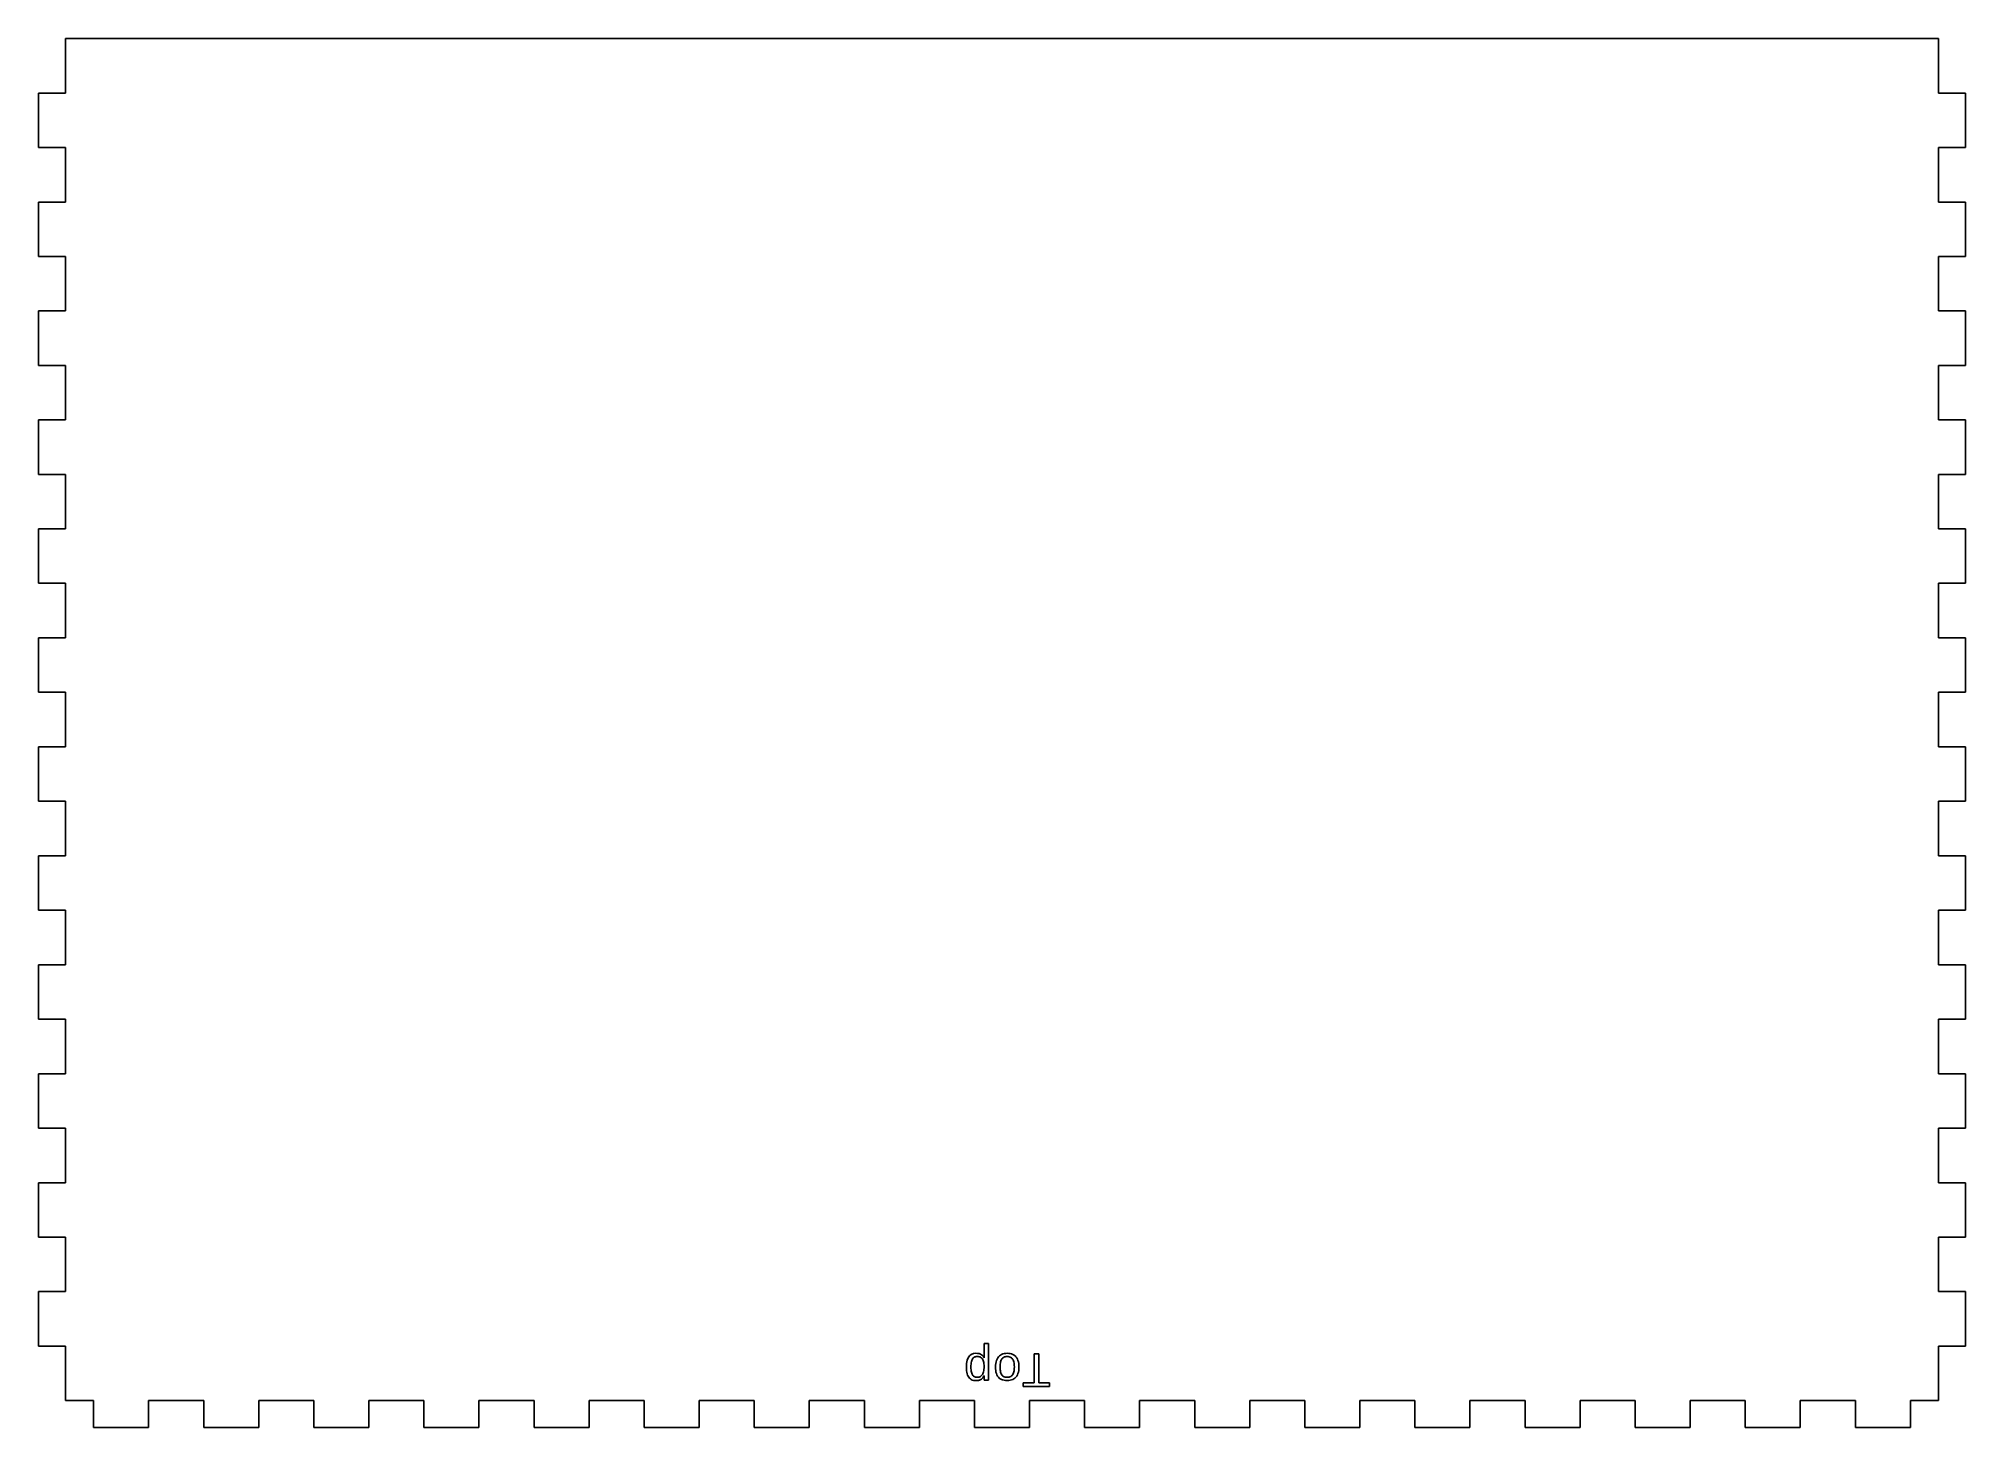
# Model space of a CAD drawing. Header units: metres. Extents: x -215 to 215, y -155 to 155.
import ezdxf

# ---------------------------------------------------------------- set-up
doc = ezdxf.new("R2010")
doc.units = ezdxf.units.M

msp = doc.modelspace()

# ---------------------------------------------------------------- linework, layer by layer
for p, q in [((208.995, 155), (-208.995, 155)), ((-208.995, 155), (-208.995, 142.835)), ((208.995, 142.835), (208.995, 155)), ((-208.995, 142.835), (-215, 142.835)), ((-215, 142.835), (-215, 130.685)), ((215, 142.835), (208.995, 142.835)), ((215, 130.685), (215, 142.835)), ((-215, 130.685), (-208.995, 130.685)), ((-208.995, 130.685), (-208.995, 118.515)), ((208.995, 118.515), (208.995, 130.685)), ((208.995, 130.685), (215, 130.685)), ((-208.995, 118.515), (-215, 118.515)), ((-215, 118.515), (-215, 106.365)), ((215, 118.515), (208.995, 118.515)), ((215, 106.365), (215, 118.515)), ((-215, 106.365), (-208.995, 106.365)), ((-208.995, 106.365), (-208.995, 94.195)), ((208.995, 94.195), (208.995, 106.365)), ((208.995, 106.365), (215, 106.365)), ((-215, 94.195), (-215, 82.045)), ((-208.995, 94.195), (-215, 94.195)), ((215, 94.195), (208.995, 94.195)), ((215, 82.045), (215, 94.195)), ((-215, 82.045), (-208.995, 82.045)), ((-208.995, 82.045), (-208.995, 69.875)), ((208.995, 69.875), (208.995, 82.045)), ((208.995, 82.045), (215, 82.045)), ((-208.995, 69.875), (-215, 69.875)), ((-215, 69.875), (-215, 57.725)), ((215, 69.875), (208.995, 69.875)), ((215, 57.725), (215, 69.875)), ((-215, 57.725), (-208.995, 57.725)), ((-208.995, 57.725), (-208.995, 45.555)), ((208.995, 45.555), (208.995, 57.725)), ((208.995, 57.725), (215, 57.725)), ((-208.995, 45.555), (-215, 45.555)), ((-215, 45.555), (-215, 33.405)), ((215, 45.555), (208.995, 45.555)), ((215, 33.405), (215, 45.555)), ((-215, 33.405), (-208.995, 33.405)), ((-208.995, 33.405), (-208.995, 21.235)), ((208.995, 21.235), (208.995, 33.405)), ((208.995, 33.405), (215, 33.405)), ((-208.995, 21.235), (-215, 21.235)), ((-215, 21.235), (-215, 9.08499)), ((215, 21.235), (208.995, 21.235)), ((215, 9.08499), (215, 21.235)), ((-215, 9.08499), (-208.995, 9.08499)), ((-208.995, 9.08499), (-208.995, -3.08499)), ((208.995, -3.08499), (208.995, 9.08499)), ((208.995, 9.08499), (215, 9.08499)), ((-208.995, -3.08499), (-215, -3.08499)), ((-215, -3.08499), (-215, -15.235)), ((215, -3.08499), (208.995, -3.08499)), ((215, -15.235), (215, -3.08499)), ((-215, -15.235), (-208.995, -15.235)), ((-208.995, -15.235), (-208.995, -27.405)), ((208.995, -27.405), (208.995, -15.235)), ((208.995, -15.235), (215, -15.235)), ((-208.995, -27.405), (-215, -27.405)), ((-215, -27.405), (-215, -39.555)), ((215, -27.405), (208.995, -27.405)), ((215, -39.555), (215, -27.405)), ((-215, -39.555), (-208.995, -39.555)), ((-208.995, -39.555), (-208.995, -51.725)), ((208.995, -51.725), (208.995, -39.555)), ((208.995, -39.555), (215, -39.555)), ((-208.995, -51.725), (-215, -51.725)), ((-215, -51.725), (-215, -63.875)), ((215, -51.725), (208.995, -51.725)), ((215, -63.875), (215, -51.725)), ((-215, -63.875), (-208.995, -63.875)), ((-208.995, -63.875), (-208.995, -76.045)), ((208.995, -76.045), (208.995, -63.875)), ((208.995, -63.875), (215, -63.875)), ((-208.995, -76.045), (-215, -76.045)), ((-215, -76.045), (-215, -88.195)), ((215, -76.045), (208.995, -76.045)), ((215, -88.195), (215, -76.045)), ((-215, -88.195), (-208.995, -88.195)), ((-208.995, -88.195), (-208.995, -100.365)), ((208.995, -100.365), (208.995, -88.195)), ((208.995, -88.195), (215, -88.195)), ((-208.995, -100.365), (-215, -100.365)), ((-215, -100.365), (-215, -112.515)), ((215, -100.365), (208.995, -100.365)), ((215, -112.515), (215, -100.365)), ((-215, -112.515), (-208.995, -112.515)), ((-208.995, -112.515), (-208.995, -124.685)), ((208.995, -124.685), (208.995, -112.515)), ((208.995, -112.515), (215, -112.515)), ((-208.995, -124.685), (-215, -124.685)), ((-215, -124.685), (-215, -136.835)), ((215, -124.685), (208.995, -124.685)), ((215, -136.835), (215, -124.685)), ((-215, -136.835), (-208.995, -136.835)), ((-208.995, -136.835), (-208.995, -148.995)), ((-4.00848, -138.542), (-4.00848, -136.247)), ((-4.00848, -136.247), (-3.02657, -136.247)), ((-3.02657, -136.247), (-3.02657, -143.207)), ((208.995, -148.995), (208.995, -136.835)), ((208.995, -136.835), (215, -136.835)), ((-7.93623, -141.515), (-7.89284, -140.7)), ((-7.92551, -141.94), (-7.93623, -141.515)), ((-7.89284, -140.7), (-7.76263, -140.011)), ((-7.76263, -140.011), (-7.54564, -139.447)), ((-7.54564, -139.447), (-7.24182, -139.008)), ((-7.24182, -139.008), (-6.85123, -138.695)), ((-6.92044, -141.171), (-6.9272, -141.515)), ((-6.9272, -141.515), (-6.92044, -141.851)), ((-6.90018, -140.856), (-6.92044, -141.171)), ((-6.92044, -141.851), (-6.90018, -142.158)), ((-6.86641, -140.57), (-6.90018, -140.856)), ((-6.81914, -140.313), (-6.86641, -140.57)), ((-6.85123, -138.695), (-6.37381, -138.507)), ((-6.75835, -140.084), (-6.81914, -140.313)), ((-6.68405, -139.884), (-6.75835, -140.084)), ((-6.59624, -139.713), (-6.68405, -139.884)), ((-6.49371, -139.568), (-6.59624, -139.713)), ((-6.37524, -139.445), (-6.49371, -139.568)), ((-6.24083, -139.344), (-6.37524, -139.445)), ((-6.37381, -138.507), (-5.8096, -138.444)), ((-6.09047, -139.266), (-6.24083, -139.344)), ((-5.92418, -139.21), (-6.09047, -139.266)), ((-5.74194, -139.177), (-5.92418, -139.21)), ((-5.8096, -138.444), (-5.44612, -138.464)), ((-5.54376, -139.166), (-5.74194, -139.177)), ((-5.32188, -139.177), (-5.54376, -139.166)), ((-5.44612, -138.464), (-5.1183, -138.526)), ((-5.11818, -139.209), (-5.32188, -139.177)), ((-5.1183, -138.526), (-4.82613, -138.627)), ((-4.93262, -139.264), (-5.11818, -139.209)), ((-4.76521, -139.341), (-4.93262, -139.264)), ((-4.82613, -138.627), (-4.5696, -138.77)), ((-4.61595, -139.44), (-4.76521, -139.341)), ((-4.48486, -139.56), (-4.61595, -139.44)), ((-4.5696, -138.77), (-4.34872, -138.953)), ((-4.37192, -139.703), (-4.48486, -139.56)), ((-4.2755, -139.869), (-4.37192, -139.703)), ((-4.34872, -138.953), (-4.1635, -139.177)), ((-4.19391, -140.06), (-4.2755, -139.869)), ((-4.12715, -140.277), (-4.19391, -140.06)), ((-4.1635, -139.177), (-4.01392, -139.442)), ((-4.07524, -140.518), (-4.12715, -140.277)), ((-4.03815, -140.785), (-4.07524, -140.518)), ((-4.0159, -141.078), (-4.03815, -140.785)), ((-4.03815, -142.034), (-4.0159, -141.727)), ((-4.00848, -141.395), (-4.0159, -141.078)), ((-4.0159, -141.727), (-4.00848, -141.395)), ((-4.01392, -139.442), (-3.9868, -139.442)), ((-4.00804, -138.77), (-4.00848, -138.542)), ((-4.00671, -138.965), (-4.00804, -138.77)), ((-4.0045, -139.127), (-4.00671, -138.965)), ((-4.0014, -139.256), (-4.0045, -139.127)), ((-3.99742, -139.351), (-4.0014, -139.256)), ((-3.99255, -139.413), (-3.99742, -139.351)), ((-3.9868, -139.442), (-3.99255, -139.413)), ((-1.46268, -141.493), (-1.44878, -141.084)), ((-1.44951, -141.914), (-1.46268, -141.493)), ((-1.44878, -141.084), (-1.40709, -140.703)), ((-1.40709, -140.703), (-1.33762, -140.351)), ((-1.33762, -140.351), (-1.24034, -140.028)), ((-1.24034, -140.028), (-1.1153, -139.733)), ((-1.1153, -139.733), (-0.962433, -139.466)), ((-0.962433, -139.466), (-0.781799, -139.228)), ((-0.781799, -139.228), (-0.574936, -139.02)), ((-0.574936, -139.02), (-0.343384, -138.844)), ((-0.429535, -141.172), (-0.437393, -141.493)), ((-0.437393, -141.493), (-0.42981, -141.814)), ((-0.42981, -141.814), (-0.407059, -142.111)), ((-0.405945, -140.874), (-0.429535, -141.172)), ((-0.366638, -140.601), (-0.405945, -140.874)), ((-0.311615, -140.351), (-0.366638, -140.601)), ((-0.343384, -138.844), (-0.087158, -138.7)), ((-0.24086, -140.126), (-0.311615, -140.351)), ((-0.154388, -139.924), (-0.24086, -140.126)), ((-0.0522, -139.746), (-0.154388, -139.924)), ((-0.087158, -138.7), (0.193771, -138.588)), ((0.067596, -139.592), (-0.0522, -139.746)), ((0.206879, -139.462), (0.067596, -139.592)), ((0.193771, -138.588), (0.49939, -138.508)), ((0.365646, -139.355), (0.206879, -139.462)), ((0.5439, -139.272), (0.365646, -139.355)), ((0.49939, -138.508), (0.829697, -138.46)), ((0.741638, -139.213), (0.5439, -139.272)), ((0.958862, -139.177), (0.741638, -139.213)), ((0.829697, -138.46), (1.18468, -138.444)), ((1.19556, -139.166), (0.958862, -139.177)), ((1.18468, -138.444), (1.53229, -138.46)), ((1.4108, -139.178), (1.19556, -139.166)), ((1.61008, -139.214), (1.4108, -139.178)), ((1.53229, -138.46), (1.85585, -138.509)), ((1.79343, -139.275), (1.61008, -139.214)), ((1.96083, -139.36), (1.79343, -139.275)), ((1.85585, -138.509), (2.1554, -138.589)), ((2.1123, -139.469), (1.96083, -139.36)), ((2.24782, -139.602), (2.1123, -139.469)), ((2.1554, -138.589), (2.43092, -138.703)), ((2.3674, -139.76), (2.24782, -139.602)), ((2.47102, -139.94), (2.3674, -139.76)), ((2.43092, -138.703), (2.68242, -138.848)), ((2.5587, -140.144), (2.47102, -139.94)), ((2.63043, -140.369), (2.5587, -140.144)), ((2.68623, -140.617), (2.63043, -140.369)), ((2.68242, -138.848), (2.90988, -139.026)), ((2.72607, -140.886), (2.68623, -140.617)), ((2.75, -141.178), (2.72607, -140.886)), ((2.72607, -142.101), (2.75, -141.808)), ((2.75797, -141.493), (2.75, -141.178)), ((2.75, -141.808), (2.75797, -141.493)), ((2.90988, -139.026), (3.11333, -139.236)), ((3.11333, -139.236), (3.29106, -139.476)), ((3.29106, -139.476), (3.44145, -139.744)), ((3.44145, -139.744), (3.5645, -140.038)), ((3.5645, -140.038), (3.6602, -140.361)), ((3.6602, -140.361), (3.72856, -140.711)), ((3.72856, -140.711), (3.76958, -141.088)), ((3.78325, -141.493), (3.76924, -141.91)), ((3.76958, -141.088), (3.78325, -141.493)), ((7.15369, -145.024), (7.15369, -138.553)), ((7.15369, -138.553), (8.1844, -138.553)), ((8.1844, -138.553), (8.1844, -145.024)), ((-7.89328, -142.332), (-7.92551, -141.94)), ((-7.83958, -142.692), (-7.89328, -142.332)), ((-7.7644, -143.018), (-7.83958, -142.692)), ((-7.66776, -143.312), (-7.7644, -143.018)), ((-7.54962, -143.573), (-7.66776, -143.312)), ((-7.41, -143.801), (-7.54962, -143.573)), ((-7.24846, -143.998), (-7.41, -143.801)), ((-7.06456, -144.164), (-7.24846, -143.998)), ((-6.85831, -144.3), (-7.06456, -144.164)), ((-6.90018, -142.158), (-6.86641, -142.436)), ((-6.86641, -142.436), (-6.81914, -142.686)), ((-6.62967, -144.406), (-6.85831, -144.3)), ((-6.81914, -142.686), (-6.75835, -142.908)), ((-6.75835, -142.908), (-6.68405, -143.1)), ((-6.68405, -143.1), (-6.59624, -143.264)), ((-6.37868, -144.481), (-6.62967, -144.406)), ((-6.59624, -143.264), (-6.49393, -143.403)), ((-6.49393, -143.403), (-6.37613, -143.521)), ((-6.10532, -144.527), (-6.37868, -144.481)), ((-6.37613, -143.521), (-6.24283, -143.617)), ((-6.24283, -143.617), (-6.09402, -143.691)), ((-5.8096, -144.542), (-6.10532, -144.527)), ((-6.09402, -143.691), (-5.92973, -143.745)), ((-5.92973, -143.745), (-5.74994, -143.777)), ((-5.62112, -144.536), (-5.8096, -144.542)), ((-5.74994, -143.777), (-5.55464, -143.788)), ((-5.44316, -144.521), (-5.62112, -144.536)), ((-5.55464, -143.788), (-5.32988, -143.775)), ((-5.27571, -144.494), (-5.44316, -144.521)), ((-5.32988, -143.775), (-5.12372, -143.739)), ((-5.11877, -144.458), (-5.27571, -144.494)), ((-5.12372, -143.739), (-4.93617, -143.678)), ((-4.97235, -144.41), (-5.11877, -144.458)), ((-4.83644, -144.352), (-4.97235, -144.41)), ((-4.93617, -143.678), (-4.76721, -143.594)), ((-4.71104, -144.284), (-4.83644, -144.352)), ((-4.76721, -143.594), (-4.61685, -143.485)), ((-4.59396, -144.204), (-4.71104, -144.284)), ((-4.61685, -143.485), (-4.48508, -143.351)), ((-4.48299, -144.111), (-4.59396, -144.204)), ((-4.48508, -143.351), (-4.37192, -143.194)), ((-4.37808, -144.006), (-4.48299, -144.111)), ((-4.27928, -143.888), (-4.37808, -144.006)), ((-4.37192, -143.194), (-4.2755, -143.011)), ((-4.18655, -143.757), (-4.27928, -143.888)), ((-4.2755, -143.011), (-4.19391, -142.804)), ((-4.19391, -142.804), (-4.12715, -142.572)), ((-4.09991, -143.613), (-4.18655, -143.757)), ((-4.12715, -142.572), (-4.07524, -142.315)), ((-4.01936, -143.457), (-4.09991, -143.613)), ((-4.07524, -142.315), (-4.03815, -142.034)), ((-3.99768, -143.457), (-4.01936, -143.457)), ((-3.99741, -143.497), (-3.99768, -143.457)), ((-3.99657, -143.542), (-3.99741, -143.497)), ((-3.99518, -143.594), (-3.99657, -143.542)), ((-3.99324, -143.651), (-3.99518, -143.594)), ((-3.99074, -143.713), (-3.99324, -143.651)), ((-3.98769, -143.781), (-3.99074, -143.713)), ((-3.98409, -143.855), (-3.98769, -143.781)), ((-3.98027, -143.929), (-3.98409, -143.855)), ((-3.97658, -143.998), (-3.98027, -143.929)), ((-3.97298, -144.062), (-3.97658, -143.998)), ((-3.9695, -144.12), (-3.97298, -144.062)), ((-3.96611, -144.173), (-3.9695, -144.12)), ((-3.96284, -144.22), (-3.96611, -144.173)), ((-3.95969, -144.262), (-3.96284, -144.22)), ((-3.95668, -144.299), (-3.95969, -144.262)), ((-3.95392, -144.332), (-3.95668, -144.299)), ((-3.95137, -144.359), (-3.95392, -144.332)), ((-3.94905, -144.382), (-3.95137, -144.359)), ((-3.94696, -144.4), (-3.94905, -144.382)), ((-3.94508, -144.414), (-3.94696, -144.4)), ((-3.94344, -144.422), (-3.94508, -144.414)), ((-2.994, -144.422), (-3.94344, -144.422)), ((-3.02657, -143.207), (-3.02589, -143.458)), ((-3.02589, -143.458), (-3.02391, -143.683)), ((-3.02391, -143.683), (-3.02058, -143.882)), ((-3.02058, -143.882), (-3.01593, -144.056)), ((-3.01593, -144.056), (-3.00995, -144.204)), ((-3.00995, -144.204), (-3.00264, -144.326)), ((-3.00264, -144.326), (-2.994, -144.422)), ((-1.40997, -142.304), (-1.44951, -141.914)), ((-1.3441, -142.662), (-1.40997, -142.304)), ((-1.25186, -142.988), (-1.3441, -142.662)), ((-1.13329, -143.283), (-1.25186, -142.988)), ((-0.988358, -143.545), (-1.13329, -143.283)), ((-0.817078, -143.777), (-0.988358, -143.545)), ((-0.618805, -143.977), (-0.817078, -143.777)), ((-0.392853, -144.146), (-0.618805, -143.977)), ((-0.407059, -142.111), (-0.369125, -142.384)), ((-0.139221, -144.285), (-0.392853, -144.146)), ((-0.369125, -142.384), (-0.316025, -142.633)), ((-0.316025, -142.633), (-0.247757, -142.857)), ((-0.247757, -142.857), (-0.164322, -143.058)), ((-0.164322, -143.058), (-0.06572, -143.234)), ((0.142105, -144.392), (-0.139221, -144.285)), ((-0.06572, -143.234), (0.049805, -143.387)), ((0.049805, -143.387), (0.184052, -143.516)), ((0.451096, -144.469), (0.142105, -144.392)), ((0.184052, -143.516), (0.33699, -143.622)), ((0.33699, -143.622), (0.508652, -143.704)), ((0.787766, -144.515), (0.451096, -144.469)), ((0.508652, -143.704), (0.69902, -143.762)), ((0.69902, -143.762), (0.908096, -143.798)), ((1.15213, -144.531), (0.787766, -144.515)), ((0.908096, -143.798), (1.13588, -143.809)), ((1.13588, -143.809), (1.36694, -143.797)), ((1.50005, -144.515), (1.15213, -144.531)), ((1.36694, -143.797), (1.57964, -143.761)), ((1.82462, -144.469), (1.50005, -144.515)), ((1.57964, -143.761), (1.77394, -143.702)), ((1.77394, -143.702), (1.94987, -143.618)), ((2.12582, -144.391), (1.82462, -144.469)), ((1.94987, -143.618), (2.10742, -143.51)), ((2.10742, -143.51), (2.2466, -143.379)), ((2.40366, -144.282), (2.12582, -144.391)), ((2.2466, -143.379), (2.3674, -143.223)), ((2.3674, -143.223), (2.47102, -143.045)), ((2.65814, -144.142), (2.40366, -144.282)), ((2.47102, -143.045), (2.5587, -142.843)), ((2.5587, -142.843), (2.63043, -142.619)), ((2.63043, -142.619), (2.68623, -142.371)), ((2.88925, -143.971), (2.65814, -144.142)), ((2.68623, -142.371), (2.72607, -142.101)), ((3.097, -143.769), (2.88925, -143.971)), ((3.27907, -143.535), (3.097, -143.769)), ((3.43312, -143.272), (3.27907, -143.535)), ((3.55916, -142.977), (3.43312, -143.272)), ((3.6572, -142.652), (3.55916, -142.977)), ((3.72722, -142.296), (3.6572, -142.652)), ((3.76924, -141.91), (3.72722, -142.296)), ((4.75041, -145.871), (4.75041, -145.024)), ((4.75041, -145.024), (7.15369, -145.024)), ((10.5877, -145.871), (4.75041, -145.871)), ((8.1844, -145.024), (10.5877, -145.024)), ((10.5877, -145.024), (10.5877, -145.871)), ((-208.995, -148.995), (-202.709, -148.995)), ((-202.709, -148.995), (-202.709, -155)), ((-190.434, -155), (-190.434, -148.995)), ((-190.434, -148.995), (-178.138, -148.995)), ((-178.138, -148.995), (-178.138, -155)), ((-165.862, -155), (-165.862, -148.995)), ((-165.862, -148.995), (-153.566, -148.995)), ((-153.566, -148.995), (-153.566, -155)), ((-141.291, -155), (-141.291, -148.995)), ((-141.291, -148.995), (-128.995, -148.995)), ((-128.995, -148.995), (-128.995, -155)), ((-116.719, -155), (-116.719, -148.995)), ((-116.719, -148.995), (-104.424, -148.995)), ((-104.424, -148.995), (-104.424, -155)), ((-92.1479, -155), (-92.1479, -148.995)), ((-92.1479, -148.995), (-79.8521, -148.995)), ((-79.8521, -148.995), (-79.8521, -155)), ((-67.5764, -155), (-67.5764, -148.995)), ((-67.5764, -148.995), (-55.2807, -148.995)), ((-55.2807, -148.995), (-55.2807, -155)), ((-43.005, -155), (-43.005, -148.995)), ((-43.005, -148.995), (-30.7093, -148.995)), ((-30.7093, -148.995), (-30.7093, -155)), ((-18.4336, -155), (-18.4336, -148.995)), ((-18.4336, -148.995), (-6.13785, -148.995)), ((-6.13785, -148.995), (-6.13785, -155)), ((6.13785, -155), (6.13785, -148.995)), ((6.13785, -148.995), (18.4336, -148.995)), ((18.4336, -148.995), (18.4336, -155)), ((30.7093, -155), (30.7093, -148.995)), ((30.7093, -148.995), (43.005, -148.995)), ((43.005, -148.995), (43.005, -155)), ((55.2807, -155), (55.2807, -148.995)), ((55.2807, -148.995), (67.5764, -148.995)), ((67.5764, -148.995), (67.5764, -155)), ((79.8521, -155), (79.8521, -148.995)), ((79.8521, -148.995), (92.1479, -148.995)), ((92.1479, -148.995), (92.1479, -155)), ((104.424, -155), (104.424, -148.995)), ((104.424, -148.995), (116.719, -148.995)), ((116.719, -148.995), (116.719, -155)), ((128.995, -155), (128.995, -148.995)), ((128.995, -148.995), (141.291, -148.995)), ((141.291, -148.995), (141.291, -155)), ((153.566, -155), (153.566, -148.995)), ((153.566, -148.995), (165.862, -148.995)), ((165.862, -148.995), (165.862, -155)), ((178.138, -155), (178.138, -148.995)), ((178.138, -148.995), (190.434, -148.995)), ((190.434, -148.995), (190.434, -155)), ((202.709, -155), (202.709, -148.995)), ((202.709, -148.995), (208.995, -148.995)), ((-202.709, -155), (-190.434, -155)), ((-178.138, -155), (-165.862, -155)), ((-153.566, -155), (-141.291, -155)), ((-128.995, -155), (-116.719, -155)), ((-104.424, -155), (-92.1479, -155)), ((-79.8521, -155), (-67.5764, -155)), ((-55.2807, -155), (-43.005, -155)), ((-30.7093, -155), (-18.4336, -155)), ((-6.13785, -155), (6.13785, -155)), ((18.4336, -155), (30.7093, -155)), ((43.005, -155), (55.2807, -155)), ((67.5764, -155), (79.8521, -155)), ((92.1479, -155), (104.424, -155)), ((116.719, -155), (128.995, -155)), ((141.291, -155), (153.566, -155)), ((165.862, -155), (178.138, -155)), ((190.434, -155), (202.709, -155))]:
    msp.add_line(p, q)

doc.saveas('drawing.dxf')
